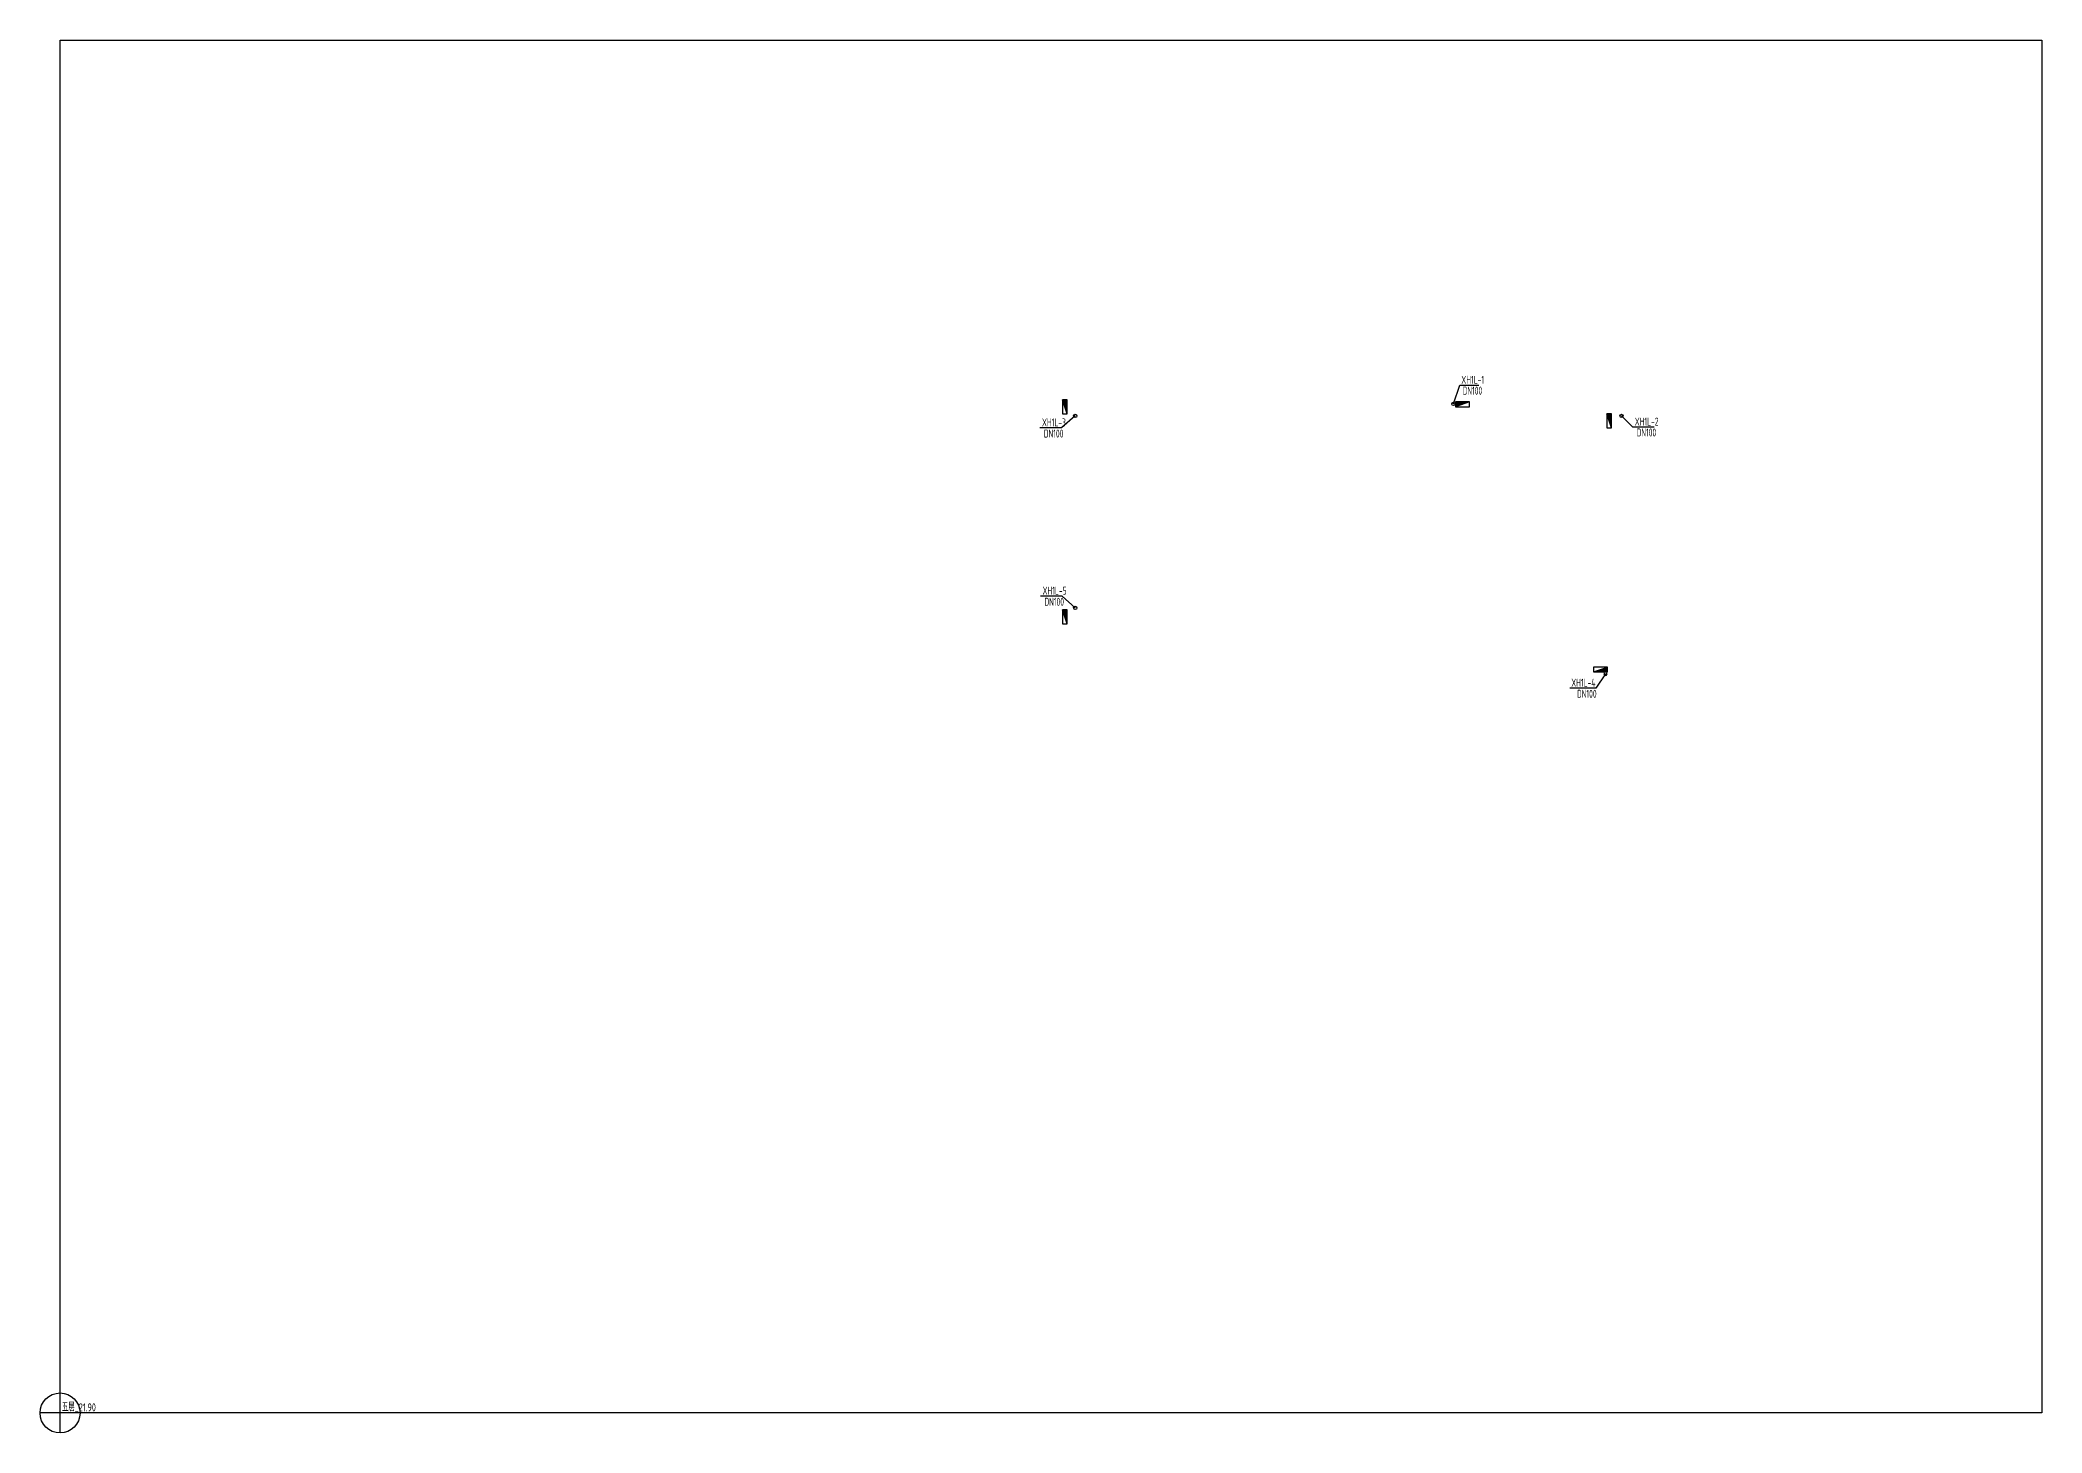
# Model space of a CAD drawing. Header units: millimetres. Extents: x 628394 to 728448, y -254879 to 810430.
# Drawn here: x 628394 to 728448, y 576871 to 646521 of the extents above; entities that cross this region are included whole.
import ezdxf

# ---------------------------------------------------------------- set-up
doc = ezdxf.new("R2010")
doc.units = ezdxf.units.MM
doc.header["$LTSCALE"] = 1000
doc.layers.get('0').update_dxf_attribs({"linetype": 'CONTINUOUS'})
for name, color, linetype in [('DIM_消防', 3, 'CONTINUOUS'), ('EQUIP_消火栓', 7, 'CONTINUOUS'), ('S-J_配件', 31, 'CONTINUOUS'), ('VPIPE-消防', 1, 'CONTINUOUS')]:
    doc.layers.add(name, color=color, linetype=linetype)
doc.styles.add('_TWT_PIPEDN', font='GBENOR', dxfattribs={"width": 0.8, "height": 4, "bigfont": 'GBCBIG'})
doc.styles.add('_TWT_SERIAL', font='GBENOR', dxfattribs={"width": 0.8, "height": 4, "bigfont": 'GBCBIG'})

# ---------------------------------------------------------------- blocks, each defined once
blk = doc.blocks.new('$TwtSys$00000434')
for p, q in [((-0.5, 0.5), (-0.5, -0.5)), ((-0.5, -0.5), (0.5, 0.5)), ((0.5, 0.5), (-0.5, 0.5)), ((0.5, -0.5), (0.5, 0.5)), ((-0.5, -0.5), (0.5, -0.5))]:
    blk.add_line(p, q)
blk.add_solid([(0.5, -0.5), (0.5, 0.5), (-0.5, -0.5)])
blk = doc.blocks.new('Floorbase')
for p, q in [((0, 0), (-1000, 0)), ((0, -1000), (0, 0))]:
    blk.add_line(p, q)
blk.add_circle((0, 0), 1000)
at = {"style": '_TWT_PIPEDN', "width": 0.8}
blk.add_attdef('Elevation', (92, 81), '', height=400, dxfattribs=at)

msp = doc.modelspace()

# ---------------------------------------------------------------- linework, layer by layer
at = {"layer": 'DIM_消防'}
for p, q in [((699033, 628327), (699360, 629268)), ((699360, 629268), (700309, 629268)), ((680133, 627727), (679442, 627124)), ((707433, 627727, -3000), (707990, 627178, -3000)), ((679442, 627124), (678362, 627124)), ((707990, 627178, -3000), (709070, 627178, -3000)), ((679472, 618712), (678393, 618712)), ((680133, 618127), (679472, 618712)), ((706633, 614827), (706155, 614111)), ((706155, 614111), (704849, 614111))]:
    msp.add_line(p, q, dxfattribs=at)
at = {"layer": 'S-J_配件'}
msp.add_lwpolyline([(629394, 646521), (728448, 646521), (728448, 577871), (629394, 577871)], close=True, dxfattribs=at)
at = {"layer": 'VPIPE-消防'}
for centre in [(699033, 628327), (680133, 627727), (707433, 627727), (680133, 618127)]:
    msp.add_circle(centre, 80, dxfattribs=at)
msp.add_arc((706633, 614827), 80, 135, 45, dxfattribs=at)

# ---------------------------------------------------------------- block references
at = {"layer": 'EQUIP_消火栓', "xscale": 700, "yscale": 240, "zscale": 700}
for p, rotation in [((679613, 628177), 89.99999999999997), ((699483, 628307), 180), ((706813, 627477), 89.99999999999997), ((679613, 617677), 89.99999999999997)]:
    msp.add_blockref('$TwtSys$00000434', p, dxfattribs=dict(at, rotation=rotation))
msp.add_blockref('$TwtSys$00000434', (706383, 615047), dxfattribs=at)
at = {"layer": 'S-J_配件'}
msp.add_blockref('Floorbase', (629394, 577871), dxfattribs=at).add_auto_attribs({'Elevation': '五层_21.90'})

# ---------------------------------------------------------------- texts
at = {"layer": 'DIM_消防', "color": 7, "style": '_TWT_SERIAL', "width": 0.64}
for s, p in [('XH1L-1', (699429, 629331)), ('DN100', (699493, 628788)), ('XH1L-3', (678471, 627201)), ('XH1L-2', (708097, 627241, -3000)), ('DN100', (678561, 626644)), ('DN100', (708188, 626698, -3000)), ('XH1L-5', (678501, 618789)), ('DN100', (678591, 618232)), ('XH1L-4', (704924, 614188)), ('DN100', (705210, 613631))]:
    msp.add_text(s, height=400, dxfattribs=at).set_placement(p)

doc.saveas('drawing.dxf')
